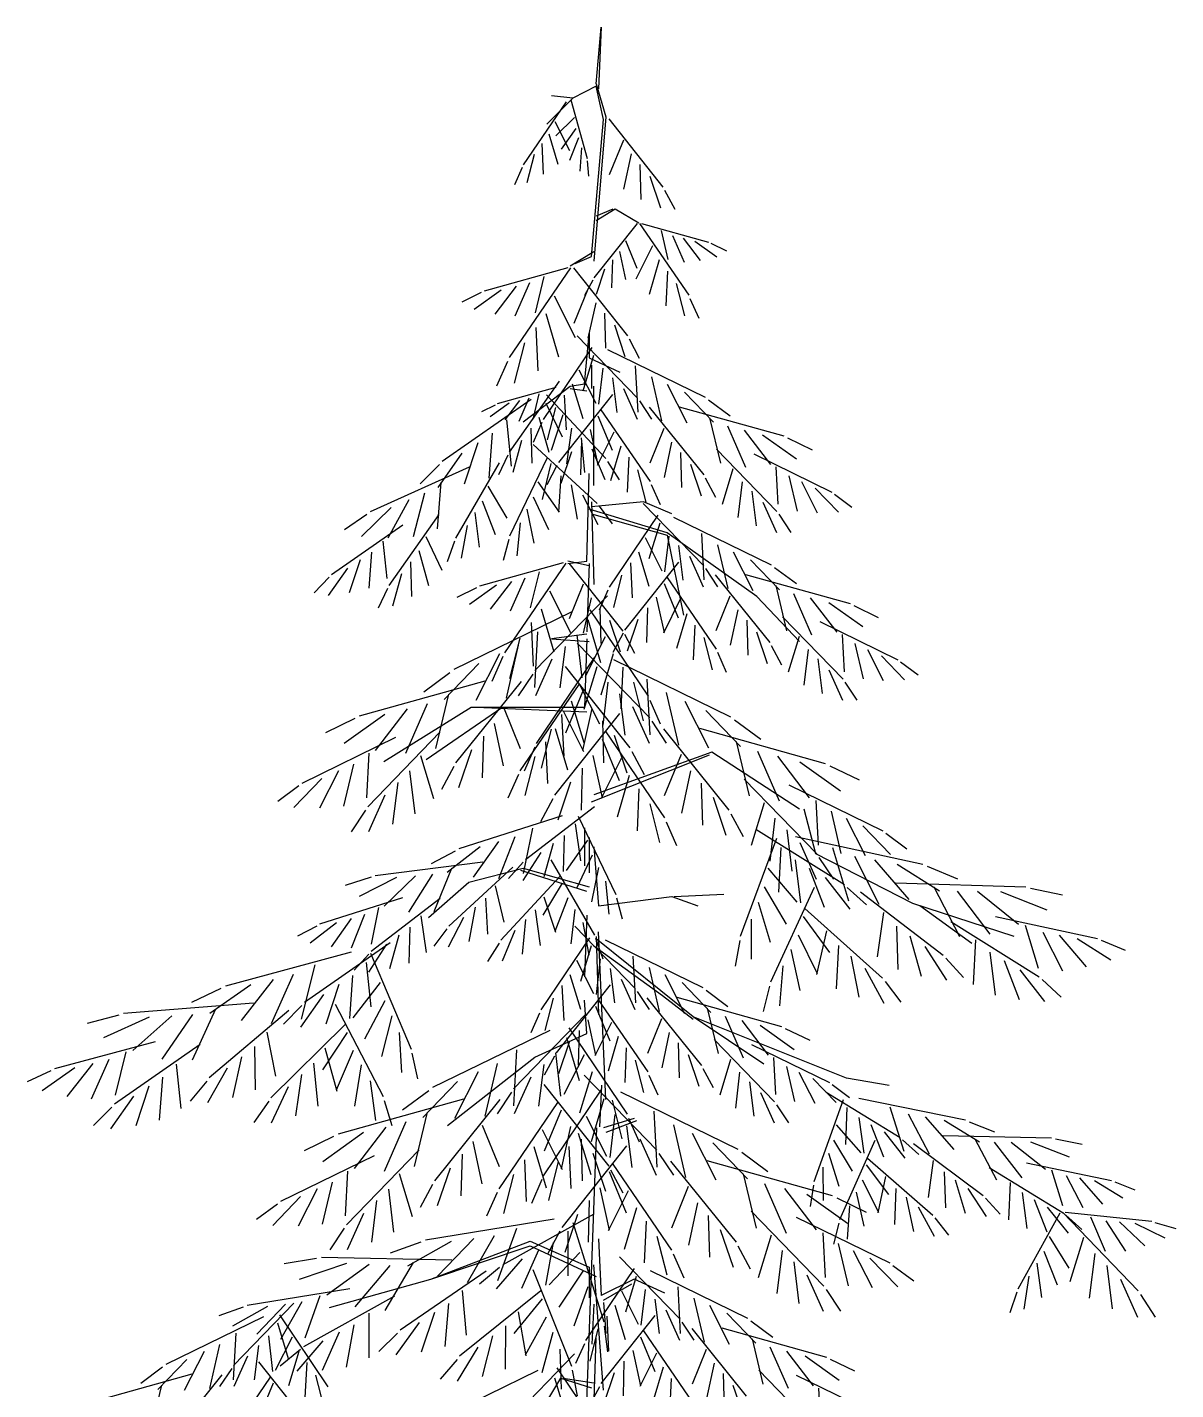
# Model space of a CAD drawing. Header units: millimetres. Extents: x 79741 to 173011, y 86123 to 135501.
# Drawn here: x 139820 to 143764, y 98776 to 103453 of the extents above; entities that cross this region are included whole.
import ezdxf

# ---------------------------------------------------------------- set-up
doc = ezdxf.new("R2010")
doc.units = ezdxf.units.MM

# ---------------------------------------------------------------- blocks, each defined once
blk = doc.blocks.new('A$C1C015833')
for p, q in [((2271.8, 8513.1), (2285.4, 8675.2)), ((2285.4, 8675.2), (2278.6, 8499.5)), ((2271.8, 8506.3), (2204.3, 8472.5)), ((2271.8, 8513.1), (2298.9, 8418.5)), ((2292.1, 8411.7), (2271.8, 8506.3)), ((2185.6, 8461.7), (2062.8, 8282.1)), ((2204.3, 8472.5), (2130, 8398.2)), ((2204.3, 8472.5), (2143.5, 8479.3)), ((2199.3, 8467.4), (2245.5, 8299.6)), ((2153.3, 8405.8), (2194.9, 8322.4)), ((2209.2, 8416.8), (2156, 8364.5)), ((2212.9, 8385.5), (2170.9, 8326.6)), ((2258.3, 8019.8), (2292.1, 8411.7)), ((2298.9, 8418.5), (2265.1, 8006.3)), ((2307.9, 8412.8), (2462.7, 8218.2)), ((2116.2, 8342.5), (2120.2, 8255.3)), ((2136.3, 8370.3), (2162, 8283.7)), ((2220.8, 8359.2), (2195.1, 8294.3)), ((2349.3, 8351.8), (2308.7, 8253.2)), ((2093.8, 8311.5), (2073, 8230.6)), ((2229.7, 8329.9), (2224.4, 8263.4)), ((2371.6, 8312.7), (2349.5, 8211.9)), ((2059.6, 8274.3), (2037.5, 8224.5)), ((2245.9, 8292.9), (2249.7, 8249.5)), ((2396.8, 8282.6), (2399.4, 8182.9)), ((2424.9, 8249.1), (2455.2, 8158.7)), ((2466.9, 8209.5), (2496.2, 8154.6)), ((2325.9, 8155), (2271.8, 8121.2)), ((2319.1, 8155), (2271.8, 8134.7)), ((2393.5, 8114.4), (2325.9, 8155)), ((2388.9, 8113.9), (2265.1, 7958.2)), ((2395.9, 8113.8), (2536.2, 7908.6)), ((2401.5, 8114.1), (2593.1, 8060.7)), ((2457, 8094), (2477, 8011.2)), ((2489.8, 8079.2), (2522.8, 8003.5)), ((2520.2, 8071.6), (2568.7, 8008.2)), ((2197.5, 7992.8), (2265.1, 8033.4)), ((2338, 8033.9), (2355.7, 7953.2)), ((2355.8, 8065.1), (2388.3, 7986.3)), ((2432.8, 8050), (2385.2, 7954.6)), ((2554.1, 8063), (2616.3, 8018.7)), ((2600, 8057.1), (2644.7, 8035.3)), ((2211, 7999.6), (2258.3, 8019.8)), ((2317.8, 8009.8), (2315.7, 7930.1)), ((2452.2, 8009.4), (2422.9, 7910.4)), ((2190.8, 7987.4), (1951.3, 7920.6)), ((2197.9, 7987), (2022.4, 7730.4)), ((2121.5, 7962.3), (2096.5, 7858.7)), ((2206.6, 7987.1), (2361.3, 7792.5)), ((2261.7, 7951.3), (2238.3, 7907.4)), ((2295.3, 7983), (2271.1, 7910.6)), ((2475.2, 7977.6), (2470.6, 7878)), ((1942.8, 7916.1), (1886.8, 7888.9)), ((2000, 7923.5), (1922.4, 7868.1)), ((2042.4, 7934.2), (1981.9, 7854.9)), ((2080.5, 7943.7), (2039.2, 7849.1)), ((2248, 7926.1), (2207.4, 7827.6)), ((2500.8, 7942.1), (2524.5, 7849.8)), ((2151.7, 7907.2), (2211.2, 7788)), ((2270.3, 7887.1), (2248.1, 7786.2)), ((2539.8, 7899.6), (2565.1, 7842.8)), ((2127.5, 7856.5), (2164.1, 7732.7)), ((2295.5, 7857), (2298.1, 7757.3)), ((2098.7, 7816.7), (2104.5, 7692.2)), ((2238.1, 7655), (2251.6, 7796.9)), ((2251.6, 7803.6), (2251.6, 7729.3)), ((2323.5, 7823.5), (2353.9, 7733)), ((2066.8, 7772.4), (2037, 7656.9)), ((2258.7, 7759.4), (2119.6, 7553.3)), ((2216.9, 7792.8), (2390.1, 7614.4)), ((2365.6, 7783.9), (2394.9, 7729)), ((2017.9, 7719.2), (1986.3, 7648.2)), ((2264.1, 7736.2), (2233.4, 7634.1)), ((2251.6, 7729.3), (2339.4, 7688.8)), ((2304, 7753.5), (2583.2, 7616.9)), ((2222.2, 7695.4), (2270.4, 7600.3)), ((2258.3, 7709), (2258.3, 7641.5)), ((2290.2, 7699.5), (2278.1, 7596.9)), ((2383.5, 7706.8), (2390.6, 7573.8)), ((2156.3, 7644.4), (1988.7, 7597.7)), ((2165.9, 7663.1), (2022.2, 7460.1)), ((2062.4, 7546.9), (2197.5, 7648.2)), ((2197.5, 7648.2), (2238.1, 7655)), ((2197.5, 7641.5), (2244.8, 7634.7)), ((2203, 7654.7), (2233, 7555.8)), ((2265.1, 7364.5), (2265.1, 7648.2)), ((2318.2, 7672), (2330.6, 7573.1)), ((2349.4, 7641.4), (2388.6, 7554.4)), ((2429.6, 7674.7), (2458.8, 7549)), ((2474.3, 7654.3), (2530.7, 7543.2)), ((2085.9, 7610.8), (1831, 7433)), ((2052.5, 7607.2), (2010.1, 7551.7)), ((2079.1, 7613.9), (2050.2, 7547.6)), ((2107.8, 7626.9), (2090.3, 7554.3)), ((2129.7, 7623.6), (2298.8, 7441.4)), ((2318.2, 7624.6), (2163.4, 7430)), ((2180.2, 7622.7), (2185.5, 7523.1)), ((2395.2, 7606.2), (2429.7, 7554.4)), ((2523.9, 7631.6), (2606.8, 7545.8)), ((2592.7, 7609.4), (2655.2, 7563.2)), ((1982.7, 7594.5), (1943.6, 7575.5)), ((2022.8, 7599.7), (1968.5, 7560.9)), ((2127.9, 7599.8), (2173.9, 7503.7)), ((2154.9, 7587.1), (2131.7, 7494.6)), ((2175.7, 7566), (2142.7, 7464.6)), ((2276.7, 7563.6), (2317.4, 7465)), ((2285.2, 7581.1), (2425.6, 7375.9)), ((2423.2, 7588.2), (2579.1, 7394.5)), ((2509.3, 7589.5), (2808.7, 7506)), ((2014.5, 7552.5), (2027.9, 7420)), ((2084.3, 7528.1), (2087.3, 7428.5)), ((2116.1, 7544.3), (2091.1, 7487.3)), ((2107.8, 7559.6), (2135.6, 7460.1)), ((2200.8, 7528.7), (2186.4, 7426.5)), ((2254.5, 7524.5), (2276.6, 7423.7)), ((2465, 7527.4), (2425, 7428.6)), ((2596, 7558.1), (2627.2, 7428.6)), ((2647.2, 7534.9), (2698.8, 7416.6)), ((2694.8, 7523), (2770.5, 7424)), ((1932.9, 7486.7), (1894.2, 7368.2)), ((1973.8, 7513.7), (1964.3, 7385)), ((2058.2, 7493.1), (2032.9, 7401.1)), ((2229.2, 7494.4), (2226.7, 7394.7)), ((2228.3, 7500.6), (2238.4, 7401.4)), ((2322.2, 7517.3), (2274.6, 7421.9)), ((2487.5, 7488.5), (2466, 7387.5)), ((2747.8, 7509.6), (2844.8, 7440.4)), ((2819.4, 7500.4), (2889.3, 7466.4)), ((1887.3, 7456.5), (1818.6, 7359)), ((2018.4, 7451.2), (1992.2, 7394.8)), ((2091.7, 7481.3), (2274.5, 7312.8)), ((2201.2, 7460.9), (2170.8, 7370.5)), ((2258.8, 7469.3), (2295.9, 7381.5)), ((2341.6, 7476.7), (2312.2, 7377.7)), ((2364.6, 7444.9), (2360, 7345.3)), ((2512.9, 7458.6), (2516.1, 7358.9)), ((2615.5, 7468.5), (2788.7, 7290.1)), ((2722.3, 7454.7), (2945.7, 7345.4)), ((1908.2, 7417.2), (1625.2, 7288.7)), ((1822.8, 7424.1), (1768.1, 7368.9)), ((1993.5, 7429.2), (1869.2, 7213.9)), ((2130.9, 7443.4), (2023.7, 7219)), ((2142, 7427.4), (2117, 7323.8)), ((2159.2, 7421.3), (2129.9, 7366.4)), ((2303.7, 7433), (2337.1, 7380.6)), ((2390.1, 7409.5), (2413.9, 7317.1)), ((2541.1, 7425.2), (2572.1, 7335)), ((2662.8, 7411.8), (2632.1, 7309.8)), ((2786, 7417.4), (2791.6, 7310.9)), ((1827.4, 7372.9), (1816.5, 7240.1)), ((2104.2, 7374.6), (2165.9, 7287.7)), ((2170, 7392.2), (2163.6, 7289.1)), ((2244.8, 7148.3), (2251.6, 7398.3)), ((2429.2, 7366.9), (2454.5, 7310.1)), ((2583.4, 7385.9), (2613.1, 7331.2)), ((2688.8, 7375.2), (2676.7, 7272.6)), ((2822.9, 7391.7), (2846.2, 7291.1)), ((2858.6, 7375.3), (2903.7, 7286.4)), ((1780.3, 7342.1), (1747.5, 7217.3)), ((1961.6, 7362.7), (2016.3, 7271.3)), ((2091.3, 7331.6), (2135.5, 7238.3)), ((2199.6, 7366.3), (2217.4, 7268.2)), ((2232.4, 7337.5), (2276.3, 7252.8)), ((2716.9, 7347.7), (2729.2, 7248.8)), ((2898.3, 7357.1), (2964.5, 7288.5)), ((2953.3, 7339.4), (3003.3, 7302.5)), ((1684.8, 7301.7), (1599.6, 7218.3)), ((1735.1, 7323), (1675.5, 7213.5)), ((1945.3, 7320.8), (1982.1, 7224.3)), ((2073.4, 7296.6), (2093.3, 7198.9)), ((2474.5, 7229.3), (2251.6, 7296.9)), ((2258.3, 7317.2), (2265.1, 7080.7)), ((2407, 7317.2), (2258.3, 7303.7)), ((2280, 7304.8), (2317.4, 7255.1)), ((2406.1, 7313.1), (2579.3, 7134.7)), ((2488, 7283.4), (2407, 7317.2)), ((2748.1, 7317.1), (2787.2, 7230.1)), ((1718.4, 7251.2), (1514.5, 7109)), ((1615.5, 7281.5), (1551.7, 7237.1)), ((1821.8, 7281.3), (1678.1, 7078.4)), ((1902, 7250), (1885.3, 7156.1)), ((1924.8, 7287.3), (1937, 7188.3)), ((2053.6, 7257.7), (2044.3, 7162.7)), ((2258.3, 7283.4), (2474.5, 7222.6)), ((2447.9, 7279.7), (2308.8, 7073.6)), ((2453.3, 7256.4), (2422.6, 7154.4)), ((2493.2, 7273.8), (2772.4, 7137.2)), ((2793.8, 7281.9), (2828.4, 7230.1)), ((1783.9, 7218.1), (1829.9, 7122)), ((2411.4, 7215.6), (2459.5, 7120.6)), ((2479.3, 7219.8), (2467.2, 7117.2)), ((2731.3, 7046.9), (2474.5, 7229.3)), ((2474.5, 7222.6), (2521.8, 6992.9)), ((2572.7, 7227.1), (2579.8, 7094.1)), ((1628.8, 7173.5), (1621.2, 7070.6)), ((1661.3, 7204.6), (1672.1, 7098.6)), ((1763.8, 7177.9), (1791.5, 7078.4)), ((1866.3, 7204.7), (1845.4, 7146.1)), ((2021.6, 7209.6), (2005.3, 7149.6)), ((2392.2, 7175), (2422.2, 7076.1)), ((2507.4, 7192.3), (2519.8, 7093.4)), ((2618.8, 7195), (2648, 7069.3)), ((2663.4, 7174.6), (2719.9, 7063.5)), ((1596, 7151.9), (1565.1, 7057.1)), ((1740.3, 7146.4), (1743.3, 7046.7)), ((2177.3, 7142.8), (1937.8, 7076.1)), ((2184.4, 7142.4), (2008.9, 6885.9)), ((2190.8, 7141.5), (2244.8, 7148.3)), ((2251.6, 7134.8), (2190.8, 7148.3)), ((2193.1, 7142.6), (2347.8, 6948)), ((2251.6, 7141.5), (2244.8, 6945.6)), ((2507.3, 7144.9), (2352.6, 6950.3)), ((2369.4, 7143), (2374.6, 7043.4)), ((2538.6, 7161.7), (2577.7, 7074.7)), ((2713.1, 7151.9), (2795.9, 7066.1)), ((1508, 7101.9), (1464.2, 7057.7)), ((1559.6, 7127.8), (1504.6, 7049.8)), ((1714.1, 7111.4), (1688.9, 7019.4)), ((2067, 7099.2), (2025.7, 7004.5)), ((2108, 7117.7), (2083, 7014.1)), ((2344.1, 7107.4), (2320.9, 7014.9)), ((2474.4, 7101.4), (2614.8, 6896.2)), ((2584.4, 7126.5), (2618.9, 7074.7)), ((2612.3, 7108.5), (2768.3, 6914.8)), ((2698.5, 7109.8), (2997.9, 7026.3)), ((2781.8, 7129.7), (2844.4, 7083.5)), ((1674.4, 7069.5), (1648.2, 7013.1)), ((1929.3, 7071.5), (1873.3, 7044.3)), ((1986.5, 7078.9), (1908.9, 7023.5)), ((2028.9, 7089.6), (1968.3, 7010.4)), ((2138.2, 7062.6), (2197.7, 6943.4)), ((2234.5, 7081.6), (2193.9, 6983)), ((2305.2, 7064.6), (2280.3, 7007.6)), ((2465.9, 7083.9), (2506.5, 6985.3)), ((2785.2, 7078.4), (2816.4, 6948.9)), ((2836.4, 7055.2), (2888, 6936.9)), ((2304, 7048.8), (2096.2, 6834.7)), ((2256.8, 7042.5), (2234.6, 6941.7)), ((2443.6, 7044.8), (2465.8, 6943.9)), ((2511.3, 7037.6), (2463.8, 6942.2)), ((2654.1, 7047.7), (2614.1, 6948.9)), ((2852.9, 6918.5), (2731.3, 7046.9)), ((2884, 7043.3), (2959.7, 6944.3)), ((2937, 7029.9), (3034, 6960.7)), ((3008.6, 7020.7), (3078.5, 6986.7)), ((2199.5, 7001.6), (1864.4, 6837.7)), ((2114, 7011.9), (2150.6, 6888.2)), ((2247.3, 6980.8), (2284.1, 6858.3)), ((2253.8, 7008.7), (2420.7, 6761.4)), ((2282, 7012.4), (2284.5, 6912.7)), ((2310, 6978.9), (2340.4, 6888.5)), ((2390.4, 6981.2), (2360, 6890.8)), ((2418.4, 7014.7), (2415.9, 6915)), ((2530.8, 6997), (2501.4, 6898)), ((2676.7, 7008.8), (2655.1, 6907.8)), ((2702.1, 6978.9), (2705.2, 6879.2)), ((2804.7, 6988.8), (2977.9, 6810.3)), ((2085.2, 6972.1), (2091, 6847.6)), ((2104, 6945.6), (2095.5, 6786)), ((2244.8, 6938.8), (2143.5, 6925.3)), ((2348.3, 6941.6), (2319, 6886.7)), ((2352.1, 6939.3), (2381.4, 6884.4)), ((2553.7, 6965.2), (2549.1, 6865.6)), ((2730.3, 6945.5), (2761.2, 6855.3)), ((2911.5, 6975), (3134.9, 6865.7)), ((2048.7, 6907.1), (2013.7, 6756.2)), ((2053.2, 6927.8), (2023.5, 6812.4)), ((2143.5, 6925.3), (2251.6, 6918.5)), ((2182.4, 6903.8), (2167.6, 6785.1)), ((2216.1, 6936.8), (2230.6, 6813.7)), ((2216.7, 6913.6), (2424.6, 6699.5)), ((2244.8, 6925.3), (2238.1, 6729.4)), ((2297.7, 6931.8), (2239.8, 6817.8)), ((2579.3, 6929.8), (2603.1, 6837.4)), ((2772.6, 6906.2), (2802.2, 6851.5)), ((2851.9, 6932.1), (2821.2, 6830.1)), ((2975.1, 6937.7), (2980.8, 6831.2)), ((3012, 6911.9), (3035.4, 6811.4)), ((1995.1, 6882.6), (1927.4, 6749.2)), ((2004.4, 6874.7), (1972.8, 6803.6)), ((2144.9, 6867.1), (2098, 6762.7)), ((2266.9, 6873.6), (2100, 6626.2)), ((2320.6, 6883), (2284.7, 6764.4)), ((2321.2, 6866.5), (2656.3, 6702.6)), ((2618.4, 6887.2), (2643.7, 6830.4)), ((2878, 6895.5), (2865.9, 6792.9)), ((2906, 6868), (2918.4, 6769.1)), ((3047.7, 6895.6), (3092.9, 6806.7)), ((3087.5, 6877.4), (3153.7, 6808.8)), ((1853.1, 6828.7), (1778, 6773.3)), ((1935.6, 6855.3), (1836.2, 6752.3)), ((2090.1, 6824.8), (2048.6, 6762.8)), ((2182.5, 6846.9), (2368.2, 6613.4)), ((2273.4, 6845.7), (2236.6, 6723.2)), ((2348, 6844.7), (2341.7, 6725.2)), ((2937.2, 6837.4), (2976.4, 6750.4)), ((3142.4, 6859.7), (3192.5, 6822.8)), ((1953.1, 6804.8), (1593.8, 6704.7)), ((2056.5, 6803.3), (1869.3, 6570.9)), ((2222, 6794.8), (2053.5, 6548.5)), ((2223.1, 6796.7), (2280.9, 6682.6)), ((2304.6, 6801.7), (2290.1, 6678.6)), ((2378.4, 6801.9), (2406.2, 6690.9)), ((2416.7, 6810.5), (2425.2, 6650.9)), ((2983, 6802.1), (3017.5, 6750.4)), ((1849.1, 6767.2), (1811.6, 6611.7)), ((2232.2, 6773.7), (2183.4, 6655.5)), ((2200.1, 6747.9), (2236, 6629.3)), ((2338.3, 6768.7), (2353.2, 6650)), ((2425, 6750.6), (2454.9, 6682.2)), ((2472, 6772), (2507, 6621.1)), ((2525.6, 6747.5), (2593.3, 6614.1)), ((1666.9, 6709), (1550.5, 6625.9)), ((1730.5, 6725), (1639.6, 6606.2)), ((1913.8, 6729.4), (1663.8, 6574)), ((1787.6, 6739.3), (1725.7, 6597.4)), ((1785.4, 6580.7), (2001.6, 6729.4)), ((2238.1, 6729.4), (1913.8, 6729.4)), ((2244.8, 6715.9), (1927.3, 6729.4)), ((2006.3, 6730.3), (2054.3, 6611.8)), ((2338.2, 6711.8), (2152.5, 6478.2)), ((2172.7, 6709.5), (2179, 6590)), ((2177.7, 6718.2), (2234.8, 6603.7)), ((2258.9, 6726.8), (2232.3, 6605.8)), ((2375.8, 6732), (2422.7, 6627.6)), ((2585.2, 6720.2), (2684.6, 6617.2)), ((1581, 6697.9), (1497.1, 6657)), ((1979.3, 6683.6), (2005.1, 6562.4)), ((2142.3, 6666.8), (2114.5, 6555.8)), ((2154.4, 6669.5), (2189.6, 6550.7)), ((2289.2, 6690.7), (2292.2, 6571.1)), ((2430.6, 6689.7), (2472.1, 6627.6)), ((2464.2, 6668.1), (2651.4, 6435.7)), ((2567.6, 6669.7), (2926.9, 6569.5)), ((2667.6, 6693.6), (2742.7, 6638.2)), ((1697.5, 6643), (1429.4, 6511.9)), ((1825.6, 6659.6), (1617.8, 6445.5)), ((1948.8, 6647.7), (1945, 6528.1)), ((2126.8, 6631.3), (2132.3, 6511.8)), ((2288.5, 6638.6), (2337.3, 6520.3)), ((2298.7, 6659.6), (2467.2, 6413.3)), ((2322.8, 6650.5), (2359.3, 6542)), ((2671.7, 6632), (2709.1, 6476.6)), ((1621.1, 6598.2), (1614.3, 6470.5)), ((1768.9, 6591.6), (1805.8, 6469.2)), ((1914.9, 6607.7), (1877.8, 6499.4)), ((2095.7, 6615.5), (2065.8, 6547.1)), ((2096.1, 6588.8), (2067.6, 6477.9)), ((2258.3, 6459.1), (2596.1, 6594.2)), ((2261.8, 6591.7), (2288.4, 6470.7)), ((2602.9, 6601), (2265.1, 6479.4)), ((2373.3, 6603), (2408.4, 6537.1)), ((2514.4, 6595.2), (2466.4, 6476.7)), ((2852.9, 6438.8), (2602.9, 6601)), ((2733.1, 6604.2), (2795, 6462.2)), ((2790.2, 6589.9), (2881.1, 6471)), ((1576.8, 6567.4), (1548.8, 6446.7)), ((1864.2, 6560.5), (1828.6, 6494.9)), ((2231.5, 6555.6), (2228.5, 6436)), ((2343, 6583), (2285.9, 6468.6)), ((2541.4, 6548.5), (2515.6, 6427.3)), ((2853.8, 6573.9), (2970.3, 6490.7)), ((2939.7, 6562.8), (3023.6, 6521.9)), ((1486.3, 6526), (1406.8, 6443.6)), ((1534, 6547.8), (1479.8, 6441.1)), ((1704, 6514.7), (1689.2, 6395.9)), ((1737.7, 6547.6), (1752.2, 6424.6)), ((2049.2, 6537.7), (2018.9, 6469.5)), ((2197.9, 6515.4), (2161.5, 6406.9)), ((2366.3, 6534.4), (2331.1, 6415.6)), ((2571.9, 6512.6), (2575.7, 6393)), ((2695.1, 6524.5), (2902.9, 6310.4)), ((1420.4, 6504.7), (1360.3, 6460.4)), ((1666.6, 6478), (1619.7, 6373.6)), ((2393.9, 6496.2), (2388.4, 6376.6)), ((2605.8, 6472.6), (2642.9, 6364.3)), ((2823.2, 6507.9), (3091.3, 6376.8)), ((1611.7, 6435.6), (1570.2, 6373.6)), ((2266.5, 6445.1), (2069.1, 6293.9)), ((2147.4, 6467.8), (2112.3, 6402)), ((2424.6, 6453.7), (2453.1, 6342.8)), ((2751.8, 6456.5), (2714.9, 6334)), ((2900.2, 6310.5), (2866.4, 6438.8)), ((2899.6, 6463.1), (2906.4, 6335.4)), ((2943.9, 6432.3), (2971.9, 6311.6)), ((2174.6, 6418.9), (1878.4, 6324.6)), ((2211.5, 6396), (2227, 6290.5)), ((2220.3, 6418.2), (2327.8, 6194)), ((2471.5, 6402.6), (2501.8, 6334.4)), ((2656.6, 6425.4), (2692.1, 6359.8)), ((2783, 6412.5), (2768.5, 6289.4)), ((2986.7, 6412.7), (3040.9, 6306)), ((2038.8, 6359.4), (1991.6, 6239.3)), ((2089.1, 6384.4), (2062.7, 6253.9)), ((2180.4, 6363.5), (2177.4, 6260.3)), ((2238.1, 6384.8), (2238.1, 6276.7)), ((2251.6, 6357.8), (2251.6, 6256.4)), ((2787, 6354.3), (2683.8, 6074.3)), ((2728.7, 6381.2), (2981.6, 6222.8)), ((2816.7, 6379.6), (2831.5, 6260.8)), ((2841.4, 6360.3), (3205.9, 6281)), ((3034.4, 6390.8), (3113.9, 6308.5)), ((3100.4, 6369.6), (3160.4, 6325.2)), ((1868, 6318.6), (1799.4, 6282)), ((1939.2, 6330.5), (1844.8, 6257.7)), ((1991.7, 6345.7), (1919.6, 6244)), ((2113.3, 6314.7), (2061.9, 6234.4)), ((2148.6, 6340.4), (2122, 6244.4)), ((2247.1, 6349.5), (2185.5, 6262.5)), ((2265.1, 6330.7), (2278.6, 6161.8)), ((2800, 6328.7), (2793.3, 6201)), ((2854.1, 6342.8), (2901.1, 6238.4)), ((2947.5, 6328.7), (2993.7, 6175.7)), ((1947.5, 6286.7), (1639.1, 6247.9)), ((2062.9, 6286.5), (2021.1, 6240.4)), ((2141.8, 6293.5), (2266.5, 6078.4)), ((2260.1, 6306.4), (2216, 6213.1)), ((2840.8, 6293.4), (2856, 6170.4)), ((3177.2, 6168.6), (2900.2, 6310.5)), ((2909, 6300.5), (2950.5, 6238.5)), ((3010.4, 6304.4), (3080.3, 6166.2)), ((3068.2, 6293.4), (3165.8, 6180)), ((3132.6, 6281.1), (3253.7, 6204.8)), ((1627.8, 6243.8), (1553.7, 6220.4)), ((1700, 6242.5), (1593.8, 6188.2)), ((1754.3, 6248), (1665, 6161.1)), ((1803.2, 6252.9), (1734.9, 6143.4)), ((1857.2, 6268.3), (1807.4, 6144.8)), ((2032.6, 6272.8), (1850, 6104)), ((1907, 6229.4), (2062.4, 6269.9)), ((2168, 6245.7), (1999.2, 6063.2)), ((2244.8, 6202.4), (2055.6, 6263.2)), ((2062.4, 6269.9), (2251.6, 6215.9)), ((2278, 6271.5), (2258.2, 6173.7)), ((2762.7, 6269.2), (2846, 6172.1)), ((2881.3, 6269.4), (2924, 6157.6)), ((2926.4, 6242.7), (2996.9, 6152.5)), ((3219, 6274.9), (3305.1, 6239)), ((1792.1, 6128.1), (1907, 6229.4)), ((1982.4, 6218.8), (2007.5, 6115.3)), ((2173.8, 6227.1), (2119.3, 6135.5)), ((2297.8, 6232.6), (2307.3, 6137.7)), ((2752, 6216.3), (2815.2, 6109.7)), ((2894.8, 6214.1), (2770.1, 5943.1)), ((2989.8, 6214.7), (3044.9, 6164.3)), ((3027.6, 6201.7), (3264.7, 6020.6)), ((3127.6, 6227.9), (3500.4, 6216.2)), ((3237.6, 6216.1), (3311, 6074.1)), ((3303.9, 6203.7), (3397.9, 6080.6)), ((3362.8, 6203.4), (3479.4, 6109.6)), ((3428.4, 6203), (3561.3, 6150)), ((3514.5, 6212.7), (3605.7, 6193)), ((1717.1, 6184.4), (1480.2, 6109)), ((1824.8, 6182.5), (1627.4, 6031.3)), ((1954.4, 6183.6), (1960.9, 6080.6)), ((2122.1, 6187.9), (2155.3, 6086.7)), ((2190.2, 6185.2), (2153.5, 6088.7)), ((2278.6, 6161.8), (2488, 6188.9)), ((2330, 6184.6), (2346.3, 6124.6)), ((2488, 6188.9), (2562.4, 6161.8)), ((2494.8, 6188.9), (2636.7, 6195.6)), ((2734.6, 6172.5), (2769.2, 6057.9)), ((3467.7, 6074), (3177.2, 6168.6)), ((3346.1, 6053.7), (3197.5, 6161.8)), ((1570.8, 6125.8), (1513.1, 6044.5)), ((1608.5, 6136.8), (1570.7, 6040.7)), ((1648.7, 6156.8), (1627.6, 6052.4)), ((1769.8, 6133.4), (1785.3, 6027.9)), ((1892.1, 6128.9), (1848.3, 6044.1)), ((1924.9, 6157.7), (1907.2, 6059.6)), ((2069.6, 6122.5), (2059.6, 6023.3)), ((2097, 6150.6), (2111.6, 6048.4)), ((2210.7, 6151.8), (2198.7, 6052.8)), ((2244.8, 6134.8), (2238.1, 5959.1)), ((2715.2, 6123.8), (2714.6, 6009.3)), ((2864, 6131.2), (2939.5, 6027.9)), ((2868.8, 6154.1), (3091.1, 5955)), ((3093.7, 6142.9), (3075.3, 6016.3)), ((3414.4, 6131.6), (3706, 6068.2)), ((1471.8, 6104.1), (1416.9, 6074.9)), ((1528.8, 6113.6), (1453.2, 6055.4)), ((1738.7, 6100.9), (1735.7, 5997.7)), ((1844.5, 6096.1), (1807.2, 6046.4)), ((2039.2, 6091.2), (2002.1, 6003.3)), ((2210.2, 6103.7), (2383.3, 5925.3)), ((2233.6, 6114.5), (2250.4, 6020.6)), ((2298.9, 5607.8), (2278.6, 6087.5)), ((2930.1, 6090.2), (2901.9, 5965.5)), ((3131, 6103.9), (3134.8, 5980.1)), ((3286, 6117.2), (3538.9, 5958.8)), ((3499.2, 6106.3), (3536.3, 5983.9)), ((3549.6, 6086.9), (3605.5, 5976.4)), ((1682.3, 6055.8), (1437.4, 5885.3)), ((1671.6, 6052.1), (1620.2, 5971.8)), ((1706.9, 6077.8), (1680.2, 5981.7)), ((1994.3, 6054.8), (1961, 6002.3)), ((2252, 6070.3), (2112.9, 5864.2)), ((2257.4, 6047.1), (2226.7, 5945)), ((2265.1, 6047), (2461, 5905.1)), ((2269.4, 6069.2), (2290.4, 6010.6)), ((2271.8, 6074), (2278.6, 5851)), ((2548.9, 5844.3), (2271.8, 6067.2)), ((2297.2, 6064.4), (2576.5, 5927.8)), ((2682.2, 6062.8), (2669.4, 5989.3)), ((2849.2, 6079.3), (2903.8, 5968.1)), ((2964.4, 6048.5), (2958.5, 5924.7)), ((3169.2, 6076.3), (3201.4, 5961.1)), ((3211.7, 6045.6), (3273.5, 5949.2)), ((3357.2, 6064.7), (3350.6, 5937)), ((3595.9, 6078.1), (3673.9, 5987.4)), ((3647.4, 6068.2), (3744.2, 6007.2)), ((3716.5, 6063.3), (3785.4, 6034.6)), ((1570.7, 6029.4), (1210.5, 5932.5)), ((1621.2, 6023.9), (1579.4, 5977.8)), ((1625.4, 6026.1), (1742.1, 5751.4)), ((2215.4, 6006.3), (2263.6, 5911.2)), ((2283.4, 6010.4), (2271.3, 5907.8)), ((2376.8, 6017.7), (2383.8, 5884.7)), ((2828.4, 6037), (2853.9, 5920.1)), ((3000.2, 6018), (3023.4, 5900.6)), ((3272.2, 6011.8), (3322.4, 5956.5)), ((3398, 6029.4), (3413.3, 5906.4)), ((3438.6, 6005.4), (3481.3, 5893.6)), ((1404.7, 5965.4), (1341.5, 5824)), ((1466.4, 5992.7), (1427.6, 5837.6)), ((1613.7, 5999.9), (1626.5, 5872.7)), ((2196.3, 5965.6), (2226.2, 5866.7)), ((2311.5, 5982.9), (2323.8, 5884)), ((2422.9, 5985.6), (2452.1, 5859.9)), ((2467.5, 5965.2), (2523.9, 5854.1)), ((2805.3, 5989.9), (2795.8, 5875.9)), ((3040.2, 5984), (3094.3, 5883.1)), ((3483.7, 5978.7), (3554.2, 5888.5)), ((1197.7, 5925.8), (1113.5, 5885.7)), ((1283.7, 5936.2), (1166.5, 5854.1)), ((1347.4, 5951.6), (1255.5, 5833.6)), ((1535.3, 5936.7), (1498.1, 5823)), ((1574.6, 5962.6), (1565.4, 5839.1)), ((1653.8, 5942.2), (1575.3, 5841.3)), ((2311.4, 5935.5), (2156.6, 5740.9)), ((2173.5, 5933.6), (2178.7, 5834)), ((2342.7, 5952.3), (2381.8, 5865.3)), ((2517.2, 5942.5), (2600, 5856.7)), ((2767.6, 5931.8), (2749.1, 5859.4)), ((3097.9, 5945.6), (3143.6, 5886.6)), ((3547.1, 5950.7), (3602.2, 5900.3)), ((1491.5, 5907.9), (1425.5, 5814.3)), ((1667, 5889.9), (1609.1, 5780.4)), ((2148.1, 5898), (2124.9, 5805.5)), ((2244.8, 5797), (2238.1, 5891.6)), ((2278.5, 5892), (2418.9, 5686.8)), ((2388.4, 5917.1), (2423, 5865.3)), ((2416.4, 5899.1), (2572.4, 5705.4)), ((2461, 5905.1), (2548.9, 5837.5)), ((2502.6, 5900.4), (2802, 5816.9)), ((2585.9, 5920.3), (2648.4, 5874.1)), ((905.7, 5849.3), (815.5, 5825.2)), ((1291.3, 5883.3), (919.5, 5853.5)), ((1057.6, 5847.4), (945.7, 5748.1)), ((1116.4, 5850.6), (1028.5, 5723)), ((1182, 5866.2), (1115.6, 5720.7)), ((1392.5, 5862), (1164.4, 5669.6)), ((1429.6, 5876.8), (1377, 5823.8)), ((1524.5, 5880.9), (1662.3, 5616.2)), ((1686.6, 5847.1), (1657.6, 5730.9)), ((2243.2, 5852.9), (2035.3, 5638.8)), ((2109.3, 5855.2), (2084.4, 5798.2)), ((2270, 5874.5), (2310.6, 5775.9)), ((2589.3, 5869), (2620.4, 5739.5)), ((992.1, 5843.8), (861.9, 5784.4)), ((1553.4, 5822.1), (1341, 5612.5)), ((2193, 5812.8), (2359.9, 5565.5)), ((2247.7, 5835.4), (2269.9, 5734.6)), ((2315.4, 5828.2), (2267.8, 5732.8)), ((2458.2, 5838.3), (2418.2, 5739.5)), ((2988, 5668.6), (2548.9, 5844.3)), ((2751.5, 5709.2), (2548.9, 5844.3)), ((2640.5, 5845.8), (2692, 5727.5)), ((2688.1, 5833.9), (2763.8, 5734.9)), ((2741, 5820.5), (2838.1, 5751.3)), ((2812.6, 5811.3), (2882.5, 5777.3)), ((1009.5, 5773.2), (721.4, 5695.7)), ((1329.4, 5800), (1353.9, 5674.5)), ((1559.3, 5799.5), (1488.9, 5692.7)), ((1708.3, 5799.3), (1714.4, 5685)), ((2138.7, 5805.7), (1803.6, 5641.8)), ((2096.2, 5729.4), (2244.8, 5797)), ((2194.4, 5771.8), (2164.1, 5681.4)), ((2186.5, 5784.9), (2223.3, 5662.4)), ((2222.5, 5805.3), (2219.9, 5705.6)), ((2334.8, 5787.6), (2305.5, 5688.6)), ((2480.7, 5799.4), (2459.2, 5698.4)), ((2506.1, 5769.5), (2509.3, 5669.8)), ((2608.8, 5779.4), (2782, 5601)), ((1138.5, 5765), (893.6, 5594.5)), ((926, 5743.8), (895, 5619.8)), ((1257.1, 5729.9), (1230.6, 5613.2)), ((1293.9, 5759.3), (1296.1, 5635.4)), ((1495.2, 5755.4), (1529.5, 5632.1)), ((1576.6, 5748.4), (1527.5, 5634.6)), ((1744.2, 5740), (1760.5, 5667.2)), ((2043.2, 5749.8), (2034.7, 5590.1)), ((2152.4, 5732.2), (2123.1, 5677.3)), ((2155.3, 5740.9), (2169.8, 5617.8)), ((2236.8, 5736), (2179, 5621.9)), ((2357.8, 5755.8), (2353.2, 5656.2)), ((2534.4, 5736.2), (2565.3, 5645.9)), ((2715.6, 5765.6), (2939, 5656.3)), ((779.9, 5698.6), (686.2, 5632.9)), ((830.9, 5711), (757.4, 5616.5)), ((876.7, 5722), (826.2, 5608.9)), ((1069.9, 5709.1), (1082.7, 5581.9)), ((1216.2, 5697.1), (1159.1, 5597.9)), ((1463.1, 5712), (1475, 5588.7)), ((1599.5, 5707.2), (1579.6, 5589.1)), ((1846.2, 5533.5), (2096.2, 5729.4)), ((1987.9, 5711.2), (1952.9, 5560.3)), ((2121.6, 5708), (2106.8, 5589.2)), ((2383.4, 5720.4), (2407.2, 5628)), ((2576.7, 5696.8), (2606.3, 5642.1)), ((2656, 5722.7), (2625.3, 5620.7)), ((2779.2, 5728.3), (2784.9, 5621.8)), ((2816.1, 5702.6), (2839.4, 5602)), ((711.1, 5690.3), (643.7, 5658.3)), ((1030.8, 5671.9), (1021.6, 5548.3)), ((1157.4, 5660.4), (1110, 5602.8)), ((1428.7, 5679.8), (1411.3, 5561.4)), ((1624.8, 5661.3), (1639.9, 5547.8)), ((1874.7, 5659.4), (1775.3, 5556.5)), ((1934.3, 5686.7), (1866.6, 5553.3)), ((2084.1, 5671.3), (2037.2, 5566.8)), ((2259.8, 5687.1), (2223.9, 5568.6)), ((2237, 5677.2), (2444.8, 5463.1)), ((2422.5, 5677.8), (2447.7, 5621)), ((2682, 5686.1), (2669.9, 5583.5)), ((2710.1, 5658.6), (2722.5, 5559.7)), ((2851.8, 5686.2), (2896.9, 5597.3)), ((2891.5, 5668), (2957.8, 5599.4)), ((3109.6, 5648.3), (2988, 5668.6)), ((947.7, 5617.1), (881.7, 5523.6)), ((991.5, 5646), (954.3, 5532.2)), ((1390.5, 5643.9), (1341.3, 5540.5)), ((1792.3, 5632.8), (1717.2, 5577.4)), ((2029.3, 5628.9), (1987.8, 5566.9)), ((2287.2, 5637.2), (2120.3, 5389.8)), ((2121.7, 5651), (2307.4, 5417.5)), ((2287.2, 5648.8), (2280.9, 5529.3)), ((2341.5, 5630), (2676.6, 5466.2)), ((2741.3, 5628), (2780.4, 5541)), ((2929.2, 5628.6), (3141.4, 5498.8)), ((2946.5, 5650.3), (2996.5, 5613.4)), ((885.8, 5586), (833.2, 5533)), ((1334.7, 5602.8), (1291.9, 5541.6)), ((1892.3, 5608.9), (1533, 5508.8)), ((1665.3, 5605), (1687.2, 5533.6)), ((1995.7, 5607.4), (1808.5, 5375)), ((2161.2, 5598.9), (1992.7, 5352.6)), ((2171.4, 5577.8), (2122.6, 5459.6)), ((2293.7, 5609.3), (2256.8, 5486.8)), ((2317.6, 5606.1), (2345.4, 5495)), ((2436.9, 5574.1), (2445.4, 5414.4)), ((2787, 5592.8), (2821.6, 5541)), ((2978, 5606.6), (2894.6, 5372.4)), ((2989.1, 5585.4), (2984.7, 5479)), ((3023.4, 5612.1), (3327.8, 5549.3)), ((3112, 5586.8), (3151.9, 5459.7)), ((1726.8, 5543.5), (1664.9, 5401.5)), ((1788.2, 5571.3), (1750.8, 5415.9)), ((2243.3, 5560.3), (2301.1, 5446.2)), ((2379.9, 5553.8), (2292.1, 5526.7)), ((2386.7, 5547), (2298.9, 5513.2)), ((2324.9, 5565.2), (2310.4, 5442.2)), ((2364.2, 5554.7), (2394.1, 5486.4)), ((2492.3, 5535.5), (2527.3, 5384.7)), ((2958.6, 5535.5), (3028.9, 5455.4)), ((3023.4, 5556.4), (3037.2, 5454.1)), ((3057.4, 5536.8), (3094, 5444)), ((3164.6, 5567.1), (3224.2, 5452.6)), ((3212.9, 5558.4), (3295.3, 5464.8)), ((3266.7, 5548.8), (3368.3, 5486.3)), ((3338.8, 5544.4), (3410.8, 5515.2)), ((1520.2, 5502), (1436.3, 5461.2)), ((1606.1, 5513.1), (1489.6, 5430)), ((1669.7, 5529.1), (1578.8, 5410.3)), ((1945.5, 5534.5), (1993.5, 5415.9)), ((2076.3, 42.3), (2273.2, 5526.6)), ((2116.9, 5522.3), (2174, 5407.8)), ((2198.1, 5530.9), (2171.5, 5409.9)), ((2220.3, 5511.5), (2256.3, 5392.9)), ((2358.6, 5532.3), (2373.4, 5413.5)), ((2545.8, 5511.1), (2613.6, 5377.7)), ((3095.2, 5514.9), (3154.8, 5440.4)), ((3263, 5504.4), (3573.8, 5498)), ((1764.8, 5463.7), (1557, 5249.6)), ((1918.5, 5487.7), (1944.3, 5366.6)), ((2093.6, 5473.6), (2128.8, 5354.8)), ((2358.5, 5475.4), (2172.8, 5241.8)), ((2193, 5473.1), (2199.3, 5353.6)), ((2228.4, 5494.8), (2231.4, 5375.2)), ((2396, 5495.6), (2443, 5391.2)), ((2605.4, 5483.7), (2704.8, 5380.8)), ((2687.9, 5457.2), (2762.9, 5401.7)), ((2950.1, 5491.3), (3003.7, 5403.1)), ((3069.1, 5490.8), (2967.6, 5263.8)), ((3148.3, 5492.1), (3194.7, 5450.6)), ((3179.9, 5481.7), (3379.1, 5332.9)), ((3354.8, 5495.6), (3417.2, 5377.9)), ((3410.2, 5485.8), (3489.5, 5384.1)), ((3459.2, 5486.1), (3557.2, 5409)), ((3513.8, 5486.4), (3625.1, 5443.4)), ((3585.5, 5495.2), (3661.7, 5479.6)), ((1636.7, 5447.1), (1368.6, 5316)), ((1888, 5451.8), (1884.2, 5332.2)), ((2066, 5435.4), (2071.5, 5315.9)), ((2162.6, 5430.4), (2134.7, 5319.4)), ((2262, 5454.6), (2298.4, 5346.1)), ((2319, 5423.2), (2487.4, 5176.9)), ((2450.9, 5453.3), (2492.4, 5391.2)), ((2484.5, 5431.7), (2671.7, 5199.3)), ((2587.9, 5433.3), (2947.2, 5333.1)), ((2936, 5454.7), (2965.8, 5359.5)), ((3044.2, 5421.4), (3108, 5336.1)), ((3048, 5440.5), (3235.1, 5276.7)), ((3235.5, 5433.2), (3221.3, 5327.6)), ((3502.9, 5426.8), (3746.4, 5376.5)), ((1560.3, 5402.4), (1553.5, 5274.7)), ((1708.1, 5395.8), (1745, 5273.3)), ((1854.1, 5411.8), (1817, 5303.5)), ((2035.3, 5392.9), (2006.8, 5282)), ((2116, 5379.1), (2086.1, 5310.7)), ((2308.8, 5402.2), (2357.5, 5283.9)), ((2312.5, 5407.1), (2347.6, 5341.3)), ((2691.9, 5395.6), (2729.3, 5240.2)), ((2920.3, 5413.9), (2920.9, 5318.5)), ((3099.7, 5387.9), (3077.3, 5283.7)), ((3267, 5401.1), (3271.3, 5298)), ((3396, 5413.6), (3608.1, 5283.8)), ((3573.8, 5406.5), (3605.7, 5304.8)), ((3615.9, 5390.7), (3663.5, 5299.1)), ((3654.5, 5383.8), (3720.4, 5308.9)), ((1473.2, 5351.9), (1419, 5245.2)), ((1516, 5371.5), (1488, 5250.8)), ((1676.9, 5351.7), (1691.4, 5228.7)), ((1803.4, 5364.6), (1767.8, 5299)), ((1988.4, 5341.9), (1958.1, 5273.7)), ((2282.1, 5355.3), (2308.6, 5234.3)), ((2363.3, 5346.6), (2306.2, 5232.2)), ((2534.7, 5358.8), (2486.7, 5240.2)), ((2753.4, 5367.8), (2815.3, 5225.8)), ((2810.5, 5353.5), (2901.3, 5234.6)), ((2893.4, 5362.8), (2883.4, 5301.4)), ((3015.4, 5342.6), (3037.7, 5245.4)), ((3032.3, 5378), (3078.9, 5285.9)), ((3128.6, 5353.4), (3124.8, 5250.2)), ((3299, 5378.5), (3326.9, 5282.7)), ((3334.7, 5353.2), (3387.1, 5273.5)), ((3455.8, 5370.5), (3451.5, 5264)), ((3490.2, 5341.4), (3503.9, 5239.1)), ((3697.6, 5376.1), (3778.8, 5326.1)), ((3755.2, 5372.6), (3812.9, 5349.2)), ((1359.6, 5308.8), (1299.5, 5264.5)), ((1425.5, 5330.1), (1346, 5247.7)), ((1643.2, 5318.8), (1628.4, 5200)), ((2251.8, 5319.2), (2248.7, 5199.5)), ((2561.7, 5312.1), (2535.9, 5190.9)), ((2874.1, 5337.4), (2990.5, 5254.3)), ((2960, 5326.3), (3043.9, 5285.5)), ((2996.6, 5303.2), (2989.7, 5208)), ((3158.8, 5328.3), (3179.1, 5230.7)), ((3385.4, 5325.6), (3427.7, 5280)), ((3524.2, 5321.8), (3560.8, 5229)), ((1605.8, 5282.1), (1558.8, 5177.7)), ((2151.1, 5265.2), (1783, 5205)), ((2264.8, 5280.2), (2004, 5135.2)), ((2218.1, 5279), (2181.7, 5170.4)), ((2386.6, 5297.9), (2351.4, 5179.1)), ((2592.2, 5276.2), (2596, 5156.6)), ((2715.4, 5288.1), (2923.2, 5073.9)), ((2843.5, 5271.5), (3111.6, 5140.4)), ((3192.4, 5300.4), (3238.4, 5216.8)), ((3240.8, 5268.9), (3279.4, 5220.1)), ((3598.2, 5283), (3477.6, 5065.5)), ((3562, 5300), (3621.5, 5225.4)), ((3606.8, 5284.3), (3822.2, 5060.2)), ((3613.7, 5285.8), (3861, 5259.5)), ((3615.1, 5277.2), (3661.4, 5235.7)), ((3686.2, 5272.5), (3727.9, 5174.4)), ((1550.9, 5239.8), (1509.4, 5177.7)), ((2043.6, 5239.1), (1989.4, 5088.7)), ((2167.7, 5231.4), (2132.5, 5165.6)), ((2190.9, 5231.5), (2190.8, 5103.6)), ((2205.2, 5256.3), (2293.7, 4971.4)), ((2414.2, 5259.8), (2408.7, 5140.2)), ((2626.1, 5236.2), (2663.2, 5127.9)), ((2919.9, 5226.7), (2926.7, 5099)), ((2965.7, 5254.4), (2951, 5193.9)), ((3729.7, 5261), (3786, 5174.4)), ((3768.8, 5257.8), (3841.7, 5189.7)), ((3812.4, 5254.3), (3898.1, 5212.4)), ((3870.1, 5256.4), (3929.8, 5238.8)), ((1769.6, 5199.6), (1681.7, 5168.2)), ((1856.2, 5201.2), (1731.3, 5131.4)), ((1798.9, 5094.3), (2082.7, 5202.4)), ((1798.9, 5094.3), (2082.7, 5188.9)), ((1921.1, 5210.2), (1817.8, 5102)), ((1979.5, 5218.2), (1902.4, 5083.8)), ((2082.7, 5202.4), (2251.6, 5128.1)), ((2082.7, 5188.9), (2271.8, 5101.1)), ((2148.3, 5198.4), (2126.7, 5076.3)), ((2278.6, 5209.2), (2285.4, 5047)), ((2444.9, 5217.2), (2473.4, 5106.4)), ((2676.8, 5189), (2712.4, 5123.3)), ((2772, 5220.1), (2735.2, 5097.6)), ((2964.1, 5195.9), (2992.1, 5075.2)), ((3567.4, 5216), (3623.7, 5125.5)), ((3665.5, 5213.2), (3626.5, 5085.8)), ((1471.3, 5152.8), (1379.2, 5137.9)), ((1858.4, 5147.9), (1485.5, 5155.6)), ((2060.1, 5152.2), (1985, 5065.8)), ((2106.6, 5176.5), (2058.1, 5067.1)), ((2225, 5170.1), (2136.7, 5077.5)), ((2338.5, 5157.8), (2511.7, 4979.4)), ((2491.8, 5166.2), (2522.1, 5098)), ((2803.3, 5176.1), (2788.7, 5053)), ((3007, 5176.3), (3061.2, 5069.6)), ((3054.6, 5154.4), (3134.2, 5072.1)), ((3551.9, 5173.8), (3590.3, 5078)), ((3697.8, 5167.2), (3682, 5039.1)), ((1556.8, 5138.7), (1421.3, 5092.7)), ((1622.3, 5135.7), (1501, 5048.1)), ((1681.1, 5132.9), (1580.9, 5014.8)), ((1748, 5141.8), (1667.3, 5003.8)), ((1957, 5116.5), (1710.7, 4948)), ((1995.3, 5127.5), (1937.7, 5080)), ((2090.2, 5122), (2200.7, 4844.8)), ((2232.9, 5116.7), (2164.3, 5013.5)), ((2380.3, 5124.4), (2241.2, 4918.3)), ((2251.6, 5128.1), (2251.6, 5040.3)), ((2292.1, 4776.8), (2265.1, 5134.9)), ((2425.6, 5118.5), (2704.8, 4981.9)), ((2836.9, 5143.1), (2851.8, 5024.4)), ((2874.4, 5106.4), (2921.3, 5002)), ((3120.6, 5133.2), (3180.7, 5088.8)), ((3532, 5140), (3545.9, 5041.2)), ((3732.7, 5132.7), (3747.5, 5008.9)), ((1508.4, 5013.2), (1798.9, 5094.3)), ((2248, 5072.1), (2207.6, 4959.5)), ((2379.9, 5094.3), (2285.4, 5047)), ((2292.1, 5033.5), (2373.2, 5080.8)), ((2385.8, 5101.2), (2355.1, 4999.1)), ((2467.8, 5053.8), (2379.9, 5094.3)), ((2505.1, 5071.9), (2512.2, 4938.8)), ((3509.8, 5102.3), (3494.8, 5008.1)), ((3771.5, 5094.3), (3819.9, 4985.3)), ((1567, 5066.7), (1272.5, 5018.5)), ((1429.7, 5029.1), (1368.1, 4921.6)), ((1694.5, 5045.6), (1433.7, 4900.5)), ((1481, 5045.8), (1437.6, 4925.5)), ((2113, 5060.7), (1880.7, 4873.4)), ((1887.9, 5061.2), (1899.7, 4933.8)), ((2116.7, 5037.6), (2035.9, 4938.4)), ((2343.8, 5060.4), (2392, 4965.3)), ((2411.8, 5064.5), (2399.7, 4961.9)), ((2439.8, 5037), (2452.2, 4938.1)), ((2551.3, 5039.7), (2580.4, 4914)), ((2929.3, 5064.1), (2970.8, 5002)), ((3474.9, 5056.3), (3455, 4997.3)), ((3828.5, 5049.9), (3871.3, 4985)), ((1261.8, 5014.2), (1191.5, 4989.1)), ((1331.1, 5015.5), (1231.2, 4959.6)), ((1406.9, 5025.2), (1233.7, 4846.8)), ((1383, 5022.7), (1300.4, 4936.1)), ((1365.1, 4991.9), (1504.2, 4785.7)), ((1620.6, 4996.9), (1620.6, 4869)), ((1809, 4998.7), (1770.9, 4885.3)), ((1848.6, 5024.3), (1838.3, 4900.8)), ((2048.5, 5000.1), (2070.1, 4874.1)), ((2264.8, 5022.4), (2259.5, 4908.1)), ((2439.8, 4989.6), (2285, 4795)), ((2292.1, 5026.8), (2298.9, 4938.9)), ((2324.6, 5019.7), (2354.6, 4920.9)), ((2471.1, 5006.4), (2510.2, 4919.4)), ((2595.9, 5019.3), (2652.3, 4908.2)), ((2645.5, 4996.6), (2728.4, 4910.8)), ((1319.8, 4985.9), (1040.6, 4849.4)), ((1359.6, 4968.6), (1390.3, 4866.5)), ((1578, 4963.7), (1556.4, 4841.7)), ((1765, 4970.2), (1698.2, 4877.2)), ((2012.1, 4960.2), (2011.6, 4836.3)), ((2128.8, 4985), (2068.4, 4876.7)), ((2276.5, 4952.1), (2253.3, 4859.6)), ((2294.6, 4959.8), (2303.5, 4885.7)), ((2301.8, 4987.7), (2307.1, 4888.1)), ((2516.8, 4971.2), (2551.4, 4919.5)), ((2544.8, 4953.2), (2700.7, 4759.5)), ((2630.9, 4954.5), (2930.4, 4871.1)), ((2714.3, 4974.4), (2776.8, 4928.2)), ((1240.3, 4939.3), (1233.2, 4806.3)), ((1333.6, 4931.9), (1345.7, 4829.4)), ((1401.6, 4927.8), (1353.4, 4832.7)), ((1489.8, 4917.6), (1414.8, 4831.1)), ((1536.3, 4941.9), (1487.8, 4832.5)), ((1702.8, 4939.6), (1649.8, 4887)), ((1974.7, 4931.6), (1945.5, 4815.6)), ((2147.3, 4941.7), (2115.7, 4826.2)), ((2258.3, 4547.1), (2271.8, 4925.4)), ((2398.4, 4928.6), (2439, 4830)), ((2406.8, 4946.1), (2547.2, 4740.9)), ((2717.6, 4923.1), (2748.8, 4793.6)), ((1149.5, 4886.8), (1093.1, 4775.6)), ((1194.1, 4907.2), (1165, 4781.4)), ((1274.3, 4873.9), (1235.2, 4786.9)), ((1305.6, 4904.5), (1293.2, 4805.5)), ((1425.1, 4892.9), (1367.4, 4845.4)), ((1420.8, 4887.1), (1390.8, 4788.3)), ((1933, 4899.8), (1873.7, 4801.8)), ((2209.4, 4880), (2001.6, 4665.8)), ((2167.9, 4893.5), (2171.5, 4779)), ((2237.7, 4909.3), (2212.7, 4852.3)), ((2376.1, 4889.5), (2398.2, 4788.7)), ((2443.8, 4882.3), (2396.2, 4786.9)), ((2586.6, 4892.4), (2546.6, 4793.7)), ((2768.8, 4899.9), (2820.4, 4781.6)), ((2816.4, 4888), (2892.1, 4789)), ((2869.4, 4874.7), (2966.5, 4805.4)), ((1031.1, 4841.9), (968.6, 4795.7)), ((1099.9, 4864), (1017, 4778.2)), ((1228.6, 4838.6), (1194, 4786.9)), ((1305.6, 4857), (1460.4, 4662.4)), ((1443.6, 4855.2), (1438.3, 4755.6)), ((1873.4, 4864.4), (1824.7, 4807.9)), ((2159.2, 4839.9), (2326.1, 4592.6)), ((2202.5, 4833.4), (2217.2, 4760.2)), ((2350.9, 4859.4), (2348.3, 4759.7)), ((2463.2, 4841.7), (2433.9, 4742.7)), ((2609.1, 4853.5), (2587.6, 4752.5)), ((2737.2, 4833.5), (2910.3, 4655.1)), ((2941, 4865.4), (3010.9, 4831.4)), ((1114.5, 4821.9), (815, 4738.5)), ((1200.6, 4820.6), (1044.7, 4627)), ((1338.6, 4813.6), (1198.2, 4608.3)), ((1347, 4796), (1306.4, 4697.5)), ((1468.9, 4819.6), (1492.1, 4727)), ((2104.9, 4832.8), (1769.8, 4668.9)), ((2048.9, 4607.9), (2170.5, 4810.6)), ((2152.7, 4812), (2189.6, 4689.5)), ((2170.5, 4810.6), (2258.3, 4783.5)), ((2177.3, 4810.6), (2265.1, 4797)), ((2322.8, 4825.9), (2292.5, 4735.5)), ((2486.2, 4809.9), (2481.6, 4710.3)), ((2634.5, 4823.6), (2637.7, 4723.9)), ((2843.9, 4819.7), (3067.3, 4710.4)), ((1027.8, 4790.6), (996.6, 4661.1)), ((2280.8, 4786.3), (2251.5, 4731.4)), ((2662.8, 4790.3), (2693.7, 4700)), ((2907.6, 4782.4), (2913.2, 4675.9))]:
    blk.add_line(p, q)

msp = doc.modelspace()

# ---------------------------------------------------------------- block references
at = {"xscale": 1.2, "yscale": 1.2, "zscale": 1.2}
msp.add_blockref('A$C1C015833', (139048, 93042.8), dxfattribs=at)

doc.saveas('drawing.dxf')
